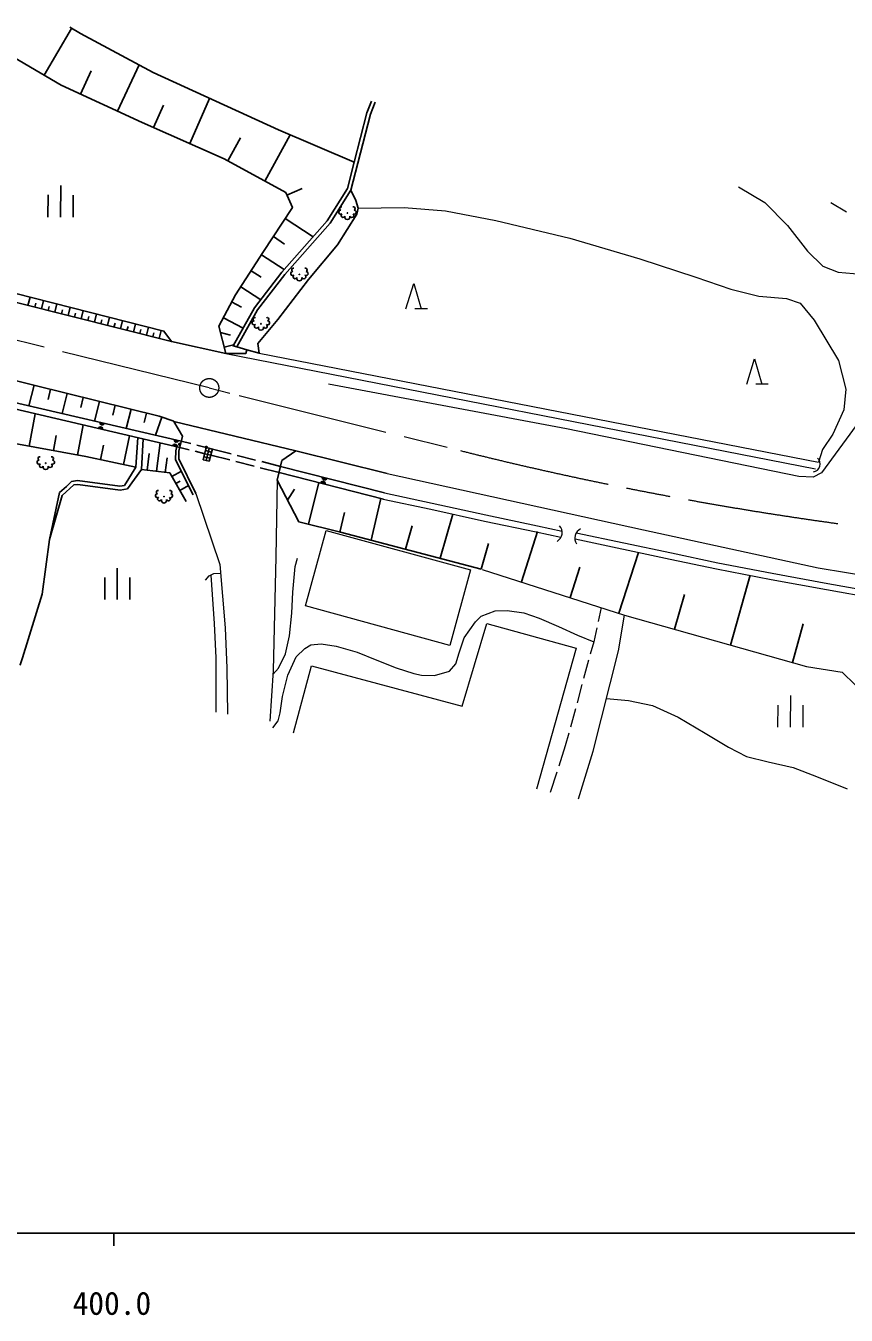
# Model space of a CAD drawing. Units: millimetres, scale not verified. Extents: x 40000 to 680000, y 20000 to 380000.
# Drawn here: x 461010 to 526099, y 198499 to 300731 of the extents above; entities that cross this region are included whole.
import ezdxf
from ezdxf.enums import TextEntityAlignment as Align

# ---------------------------------------------------------------- set-up
doc = ezdxf.new("R2010")
doc.units = ezdxf.units.MM
doc.header["$LTSCALE"] = 1000
doc.linetypes.add('CHAIN', pattern=[18.5, 12, -1.5, 3.5, -1.5])
for name, color, linetype, lineweight in [('M-BGD', 7, 'Continuous', 25), ('M-BMK', 2, 'CHAIN', 13), ('M-TTL-BAND', 7, 'Continuous', 25), ('M-WORK', 1, 'Continuous', 13)]:
    doc.layers.add(name, color=color, linetype=linetype, lineweight=lineweight)
doc.styles.add('ＭＳ ゴシック', font='')
doc.styles.get('ＭＳ ゴシック').set_extended_font_data('MS Gothic')

msp = doc.modelspace()

# ---------------------------------------------------------------- linework, layer by layer
at = {"layer": 'M-BGD'}
for p, q in [((462480, 296814), (464643, 300525)), ((468290, 293958), (469994, 297631)), ((465351, 295322), (466203, 297158)), ((471143, 292655), (471933, 294449)), ((474013, 291390), (475594, 294978)), ((477052, 290020), (478050, 291850)), ((479980, 288423), (481975, 292083)), ((462773, 285567), (462782, 287317)), ((463773, 285562), (463786, 288062)), ((464773, 285557), (464782, 287307)), ((481729, 287307), (482944, 287833)), ((481590, 285447), (483806, 283996)), ((480651, 284012), (481547, 283425)), ((479712, 282577), (481508, 281407)), ((478887, 281311), (479678, 280795)), ((461184, 278553), (461352, 279221)), ((478062, 280045), (479645, 279014)), ((461716, 278419), (461800, 278752)), ((462248, 278286), (462415, 278951)), ((462777, 278153), (462860, 278484)), ((463307, 278020), (463473, 278681)), ((463834, 277887), (463916, 278217)), ((464360, 277755), (464526, 278414)), ((465409, 277492), (465574, 278147)), ((477344, 278832), (478124, 278421)), ((464885, 277623), (464967, 277951)), ((465931, 277361), (466013, 277687)), ((466453, 277229), (466617, 277882)), ((466972, 277099), (467054, 277424)), ((467492, 276969), (467655, 277618)), ((468008, 276839), (468090, 277162)), ((468525, 276709), (468688, 277355)), ((469554, 276451), (469716, 277094)), ((476687, 277584), (478247, 276763)), ((469040, 276580), (469120, 276901)), ((470066, 276322), (470146, 276642)), ((470578, 276193), (470739, 276833)), ((471087, 276065), (471167, 276384)), ((471597, 275937), (471757, 276574)), ((476460, 276405), (477246, 276207)), ((476749, 275249), (477501, 275436)), ((478555, 275037), (477752, 275270)), ((478479, 274747), (478555, 275037)), ((479537, 274783), (478555, 275037)), ((461664, 272237), (461256, 270596)), ((471584, 269783), (461760, 272213)), ((462977, 271912), (462774, 271091)), ((464291, 271587), (463894, 269984)), ((465573, 271270), (465375, 270468)), ((466856, 270953), (466469, 269387)), ((461287, 267405), (461763, 269965)), ((468108, 270643), (467915, 269860)), ((469361, 270333), (468983, 268804)), ((470584, 270030), (470395, 269266)), ((465113, 266694), (465557, 269085)), ((471800, 269707), (471293, 268269)), ((471584, 269783), (472744, 269374)), ((472748, 269367), (482444, 267040)), ((463200, 267050), (463422, 268245)), ((468771, 265945), (469248, 268229)), ((469890, 268081), (469750, 265740)), ((470334, 267978), (470190, 265563)), ((465763, 266574), (459863, 267669)), ((466943, 266327), (467182, 267469)), ((471385, 265412), (471669, 267668)), ((472985, 267363), (472904, 267036)), ((473229, 267306), (473975, 267118)), ((473350, 267792), (474097, 267603)), ((474460, 266995), (475205, 266806)), ((474581, 267480), (475328, 267291)), ((475083, 266322), (475328, 267291)), ((475751, 266926), (475267, 267049)), ((475325, 266260), (475570, 267230)), ((475813, 267169), (475328, 267291)), ((475568, 266199), (475818, 267190)), ((475813, 267169), (477308, 266790)), ((482444, 267040), (489680, 265229)), ((465763, 266574), (469750, 265740)), ((470633, 265507), (470798, 266814)), ((472074, 265325), (472220, 266489)), ((475568, 266199), (475083, 266322)), ((475629, 266441), (475144, 266564)), ((475690, 266684), (475205, 266806)), ((475690, 266684), (477186, 266305)), ((477671, 266183), (479125, 265815)), ((477793, 266668), (479247, 266300)), ((479732, 266177), (481227, 265799)), ((468840, 264287), (469750, 265740)), ((469074, 264021), (470190, 265563)), ((472434, 265279), (470190, 265563)), ((472434, 265279), (473727, 263023)), ((472599, 264992), (473352, 265424)), ((479610, 265692), (481106, 265314)), ((481106, 265314), (489391, 263193)), ((481227, 265799), (489461, 263691)), ((472914, 264442), (473258, 264639)), ((473230, 263891), (473918, 264285)), ((481780, 263107), (482333, 263992)), ((483442, 261204), (484253, 264508)), ((463895, 263499), (462898, 259992)), ((488399, 259947), (489166, 263250)), ((485926, 260595), (486307, 262147)), ((493878, 258510), (494896, 262003)), ((491132, 259230), (491675, 261094)), ((485965, 260585), (497129, 257657)), ((497129, 257657), (497717, 259673)), ((500329, 256633), (501613, 260631)), ((508061, 254150), (509613, 258983)), ((468271, 255232), (468271, 257732)), ((504195, 255391), (504971, 257808)), ((467271, 255232), (467271, 256982)), ((469271, 255232), (469271, 256982)), ((516915, 251634), (518477, 257171)), ((512486, 252884), (513267, 255652)), ((521826, 250249), (522692, 253318))]:
    msp.add_line(p, q, dxfattribs=at)
for points in [[(476873, 274755), (476333, 276913), (477645, 279403), (479824, 282750), (482158, 286315), (481637, 287519), (476756, 290181), (470244, 293051), (463829, 296028), (458802, 298959), (454581, 300731), (454058, 300581), (452090, 296415), (449258, 294984)], [(464493, 300612), (465346, 300114), (471110, 297035)], [(487062, 289926), (481053, 292474), (471110, 297035)], [(477752, 275270), (477456, 275356), (479152, 278372), (481328, 281204), (484928, 285260), (486530, 287827), (487062, 289926), (488061, 293822), (488435, 294750)], [(477752, 275270), (479403, 278206), (481559, 281012), (485169, 285080), (486810, 287707), (487352, 289852), (488347, 293728), (488732, 294682)], [(444147, 285035), (444289, 284460), (444454, 282891), (452475, 280740), (472567, 275694), (471969, 276520), (452818, 281392), (445262, 284085), (445966, 287016), (445582, 287952), (447021, 290093)], [(479537, 274783), (479407, 275538), (480995, 277433), (483442, 280607), (485744, 283370), (487286, 285802), (487367, 286277), (487195, 286879), (486810, 287707)], [(486092, 286370), (485989, 286366), (485919, 286290), (485924, 286187), (485999, 286117)], [(487057, 286114), (487123, 286165), (487146, 286245), (487118, 286323), (487049, 286370), (486966, 286367)], [(485999, 286117), (485905, 286090), (485844, 286012), (485841, 285914), (485897, 285833), (485990, 285800), (486084, 285829)], [(486084, 285829), (486025, 285750), (486023, 285652), (486080, 285572), (486173, 285540), (486267, 285570), (486325, 285649)], [(486325, 285649), (486324, 285517), (486401, 285410), (486526, 285369), (486652, 285409), (486729, 285516), (486729, 285648)], [(486729, 285648), (486786, 285568), (486880, 285538), (486973, 285569), (487030, 285649), (487029, 285748), (486971, 285826)], [(486970, 285826), (487064, 285797), (487157, 285829), (487214, 285910), (487211, 286009), (487151, 286087), (487057, 286114)], [(482187, 281254), (482092, 281227), (482032, 281149), (482029, 281051), (482085, 280970), (482178, 280937), (482272, 280966)], [(482280, 281507), (482177, 281502), (482107, 281427), (482111, 281324), (482187, 281254)], [(483245, 281251), (483310, 281302), (483334, 281382), (483305, 281460), (483237, 281507), (483154, 281504)], [(483158, 280963), (483252, 280934), (483345, 280966), (483401, 281047), (483399, 281145), (483339, 281223), (483245, 281251)], [(482272, 280966), (482213, 280887), (482211, 280789), (482268, 280709), (482361, 280677), (482455, 280707), (482513, 280786)], [(482513, 280786), (482512, 280654), (482588, 280547), (482714, 280505), (482839, 280546), (482917, 280653), (482916, 280785)], [(482916, 280785), (482974, 280705), (483068, 280675), (483161, 280706), (483218, 280786), (483217, 280884), (483158, 280963)], [(432139, 279544), (447183, 275832), (461760, 272213)], [(479137, 277338), (479043, 277311), (478982, 277233), (478979, 277135), (479035, 277054), (479128, 277021), (479222, 277050)], [(479230, 277591), (479127, 277587), (479057, 277511), (479062, 277408), (479137, 277338)], [(479222, 277050), (479163, 276971), (479161, 276873), (479218, 276793), (479311, 276761), (479405, 276791), (479463, 276870)], [(480195, 277335), (480261, 277386), (480284, 277466), (480256, 277544), (480187, 277591), (480104, 277588)], [(480108, 277047), (480202, 277018), (480295, 277050), (480351, 277131), (480349, 277229), (480289, 277307), (480195, 277335)], [(479463, 276870), (479462, 276738), (479539, 276631), (479664, 276590), (479789, 276630), (479867, 276737), (479866, 276869)], [(479866, 276869), (479924, 276789), (480018, 276759), (480111, 276790), (480168, 276870), (480167, 276968), (480108, 277047)], [(473229, 267306), (458850, 270640), (442960, 274640), (441009, 275081)], [(473350, 267792), (458968, 271126), (443076, 275126), (442954, 274641)], [(478479, 274747), (476873, 274755), (472567, 275694)], [(467111, 268725), (467102, 268833), (467031, 268914), (466926, 268939), (466826, 268897), (466770, 268804)], [(466883, 269291), (466905, 269159), (467014, 269081), (467146, 269103), (467224, 269212)], [(466969, 269271), (466980, 269205), (467034, 269166), (467100, 269177), (467139, 269232)], [(472748, 269367), (473451, 268197), (473154, 267005), (473152, 266388), (474514, 263649)], [(467026, 268745), (467021, 268798), (466986, 268839), (466933, 268852), (466884, 268830), (466856, 268784)], [(472792, 267920), (472814, 267788), (472923, 267710), (473055, 267732), (473133, 267841)], [(472877, 267900), (472888, 267834), (472943, 267795), (473009, 267806), (473048, 267861)], [(473020, 267354), (473010, 267461), (472940, 267543), (472834, 267567), (472735, 267525), (472679, 267433)], [(472935, 267373), (472930, 267427), (472895, 267468), (472842, 267480), (472792, 267459), (472764, 267413)], [(472904, 267036), (472901, 266330), (474290, 263537)], [(482444, 267040), (481337, 266261), (480944, 264698), (482682, 261391), (485965, 260585)], [(462066, 266294), (461972, 266267), (461912, 266189), (461909, 266091), (461964, 266010), (462057, 265977), (462151, 266006)], [(462159, 266547), (462056, 266543), (461987, 266467), (461991, 266364), (462067, 266294)], [(462151, 266006), (462092, 265927), (462090, 265829), (462147, 265749), (462240, 265717), (462334, 265747), (462392, 265826)], [(462392, 265826), (462391, 265694), (462468, 265587), (462593, 265546), (462719, 265586), (462796, 265693), (462796, 265825)], [(462796, 265825), (462854, 265745), (462947, 265715), (463041, 265746), (463098, 265826), (463097, 265925), (463038, 266003)], [(463124, 266291), (463190, 266342), (463213, 266422), (463185, 266500), (463116, 266547), (463033, 266544)], [(463038, 266003), (463132, 265974), (463225, 266006), (463281, 266087), (463278, 266186), (463219, 266264), (463124, 266291)], [(484519, 264952), (484540, 264800), (484663, 264708), (484814, 264730), (484906, 264852)], [(484616, 264927), (484627, 264851), (484688, 264805), (484764, 264816), (484809, 264877)], [(468840, 264287), (468482, 264228), (465125, 264678), (464643, 264605), (464246, 264210), (463696, 263724)], [(463895, 263499), (464835, 264331), (465128, 264375), (468486, 263925), (469074, 264021)], [(471541, 263886), (471438, 263882), (471368, 263806), (471373, 263703), (471448, 263634)], [(472506, 263630), (472572, 263681), (472595, 263761), (472567, 263840), (472498, 263886), (472415, 263884)], [(484785, 264367), (484764, 264519), (484641, 264611), (484490, 264589), (484398, 264466)], [(484689, 264392), (484678, 264468), (484616, 264514), (484541, 264503), (484495, 264442)], [(460550, 250046), (460561, 250064), (460761, 250612), (462314, 255662), (462898, 259992), (463696, 263724)], [(471448, 263633), (471354, 263606), (471293, 263529), (471291, 263430), (471346, 263349), (471439, 263317), (471533, 263345)], [(471533, 263345), (471474, 263267), (471472, 263168), (471529, 263088), (471622, 263056), (471716, 263086), (471774, 263165)], [(471774, 263165), (471773, 263033), (471850, 262926), (471975, 262885), (472101, 262925), (472178, 263032), (472178, 263164)], [(472178, 263164), (472235, 263084), (472329, 263054), (472422, 263085), (472480, 263165), (472478, 263264), (472420, 263342)], [(472419, 263342), (472513, 263313), (472606, 263346), (472663, 263426), (472660, 263525), (472600, 263603), (472506, 263630)]]:
    msp.add_lwpolyline(points, dxfattribs=at)
for points in [[(486548, 285883), (486544, 285896), (486534, 285904), (486521, 285904), (486510, 285896), (486506, 285884), (486510, 285871), (486520, 285863), (486534, 285863), (486544, 285871)], [(482736, 281020), (482732, 281033), (482721, 281040), (482708, 281041), (482698, 281033), (482694, 281020), (482698, 281008), (482708, 281000), (482721, 281000), (482732, 281008)], [(479686, 277104), (479682, 277117), (479672, 277125), (479659, 277125), (479648, 277117), (479644, 277104), (479648, 277092), (479658, 277084), (479672, 277084), (479682, 277092)], [(473285, 267545), (473270, 267589), (473233, 267616), (473187, 267616), (473149, 267589), (473135, 267545), (473149, 267501), (473186, 267474), (473233, 267474), (473270, 267501)], [(475409, 267313), (475394, 267357), (475357, 267384), (475311, 267384), (475273, 267357), (475259, 267313), (475273, 267269), (475310, 267242), (475357, 267242), (475394, 267269)], [(462616, 266060), (462612, 266073), (462601, 266081), (462588, 266081), (462577, 266073), (462573, 266061), (462577, 266048), (462588, 266040), (462601, 266040), (462612, 266048)], [(471997, 263400), (471993, 263412), (471983, 263420), (471970, 263420), (471959, 263412), (471955, 263400), (471959, 263387), (471970, 263379), (471983, 263379), (471993, 263387)]]:
    msp.add_lwpolyline(points, close=True, dxfattribs=at)
at = {"layer": 'M-BMK'}
for p, q in [((475567, 272018), (477206, 271609)), ((477935, 271427), (495504, 267044))]:
    msp.add_line(p, q, dxfattribs=at)
msp.add_lwpolyline([(475567, 272018), (456194, 276799), (438739, 281107), (426345, 284191), (415520, 286621), (408397, 287890)], dxfattribs=at)
msp.add_circle((475567, 272018), 750, dxfattribs=at)
msp.add_arc((563493, 538665), 280000, 255.94721, 272.2135, dxfattribs=at)
at = {"layer": 'M-TTL-BAND'}
for p, q in [((40000, 205000), (579000, 205000)), ((468000, 205000), (468000, 204000))]:
    msp.add_line(p, q, dxfattribs=at)
at = {"layer": 'M-WORK'}
for p, q in [((517563, 287966), (519650, 286719)), ((487367, 286277), (491017, 286316)), ((491017, 286316), (494297, 286056)), ((519650, 286719), (521450, 284900)), ((524872, 286714), (526129, 285988)), ((494297, 286056), (498305, 285306)), ((498305, 285306), (504172, 283898)), ((521450, 284900), (523033, 282866)), ((504172, 283898), (509714, 282249)), ((509714, 282249), (514163, 280808)), ((523033, 282866), (524242, 281671)), ((524242, 281671), (525455, 281206)), ((525455, 281206), (527291, 281034)), ((491173, 278291), (491783, 280288)), ((491783, 280288), (492373, 278285)), ((514163, 280808), (516954, 279862)), ((516954, 279862), (519179, 279283)), ((519179, 279283), (521366, 279110)), ((521366, 279110), (522458, 278740)), ((492873, 278282), (491873, 278287)), ((522458, 278740), (523545, 277397)), ((523545, 277397), (525473, 274186)), ((476873, 274755), (523661, 265612)), ((479537, 274783), (523907, 266137)), ((518216, 272317), (518827, 274314)), ((518827, 274314), (519416, 272311)), ((525473, 274186), (526069, 271914)), ((503915, 268765), (485034, 272326)), ((519916, 272308), (518916, 272313)), ((526069, 271914), (525899, 270295)), ((525899, 270295), (525038, 268354)), ((527168, 269441), (524148, 265297)), ((522337, 264983), (503915, 268765)), ((525038, 268354), (524221, 267143)), ((524221, 267143), (523907, 266137)), ((489680, 265229), (510004, 260775)), ((523471, 264950), (522337, 264983)), ((524148, 265297), (523471, 264950)), ((480944, 264698), (480843, 258638)), ((474514, 263649), (476408, 258029)), ((489358, 263202), (493139, 262402)), ((489461, 263691), (493244, 262891)), ((493244, 262891), (497507, 261950)), ((493139, 262402), (497402, 261461)), ((497507, 261950), (501605, 261092)), ((483214, 254740), (484852, 260725)), ((484852, 260725), (496288, 257595)), ((497402, 261461), (501501, 260603)), ((501605, 261092), (503556, 260675)), ((510004, 260775), (523885, 257746)), ((501501, 260603), (503451, 260186)), ((504582, 260046), (512141, 258448)), ((504685, 260535), (512245, 258937)), ((512245, 258937), (515914, 258162)), ((476408, 258029), (476828, 252996)), ((480843, 258638), (480639, 249607)), ((482197, 255816), (482387, 257868)), ((482387, 257868), (482571, 258515)), ((497230, 257628), (508515, 254004)), ((512141, 258448), (515815, 257671)), ((515815, 257671), (520139, 256838)), ((515914, 258162), (520231, 257329)), ((523885, 257746), (528985, 256909)), ((475268, 256784), (475570, 257130)), ((475570, 257130), (475931, 257297)), ((475679, 257180), (475946, 253344)), ((475931, 257297), (476466, 257341)), ((496288, 257595), (494650, 251610)), ((520139, 256838), (524541, 256031)), ((520231, 257329), (524630, 256523)), ((482116, 254160), (482197, 255816)), ((524541, 256031), (529089, 255222)), ((524630, 256523), (529163, 255716)), ((494650, 251610), (483214, 254740)), ((506649, 254603), (506411, 253495)), ((481945, 252360), (482116, 254160)), ((496689, 253461), (497142, 253927)), ((497142, 253927), (498242, 254353)), ((498242, 254353), (499197, 254384)), ((499197, 254384), (500528, 254179)), ((500528, 254179), (501732, 253759)), ((501732, 253759), (503278, 253103)), ((508039, 251178), (508515, 254004)), ((508515, 254004), (522953, 249931)), ((475946, 253344), (476094, 250615)), ((476828, 252996), (476973, 249795)), ((495625, 246794), (497590, 253333)), ((495782, 252205), (496689, 253461)), ((497590, 253333), (504684, 251379)), ((503278, 253103), (504769, 252411)), ((506306, 253006), (506068, 251897)), ((481613, 250939), (481945, 252360)), ((483137, 251370), (483625, 251656)), ((483625, 251656), (484453, 251724)), ((484453, 251724), (485623, 251555)), ((485623, 251555), (487295, 251079)), ((495398, 251019), (495782, 252205)), ((504769, 252411), (506068, 251897)), ((506068, 251897), (505797, 250905)), ((476094, 250615), (476080, 247914)), ((481049, 249808), (481613, 250939)), ((481794, 249234), (482449, 250690)), ((482449, 250690), (483137, 251370)), ((487295, 251079), (488858, 250440)), ((495141, 250138), (495398, 251019)), ((504684, 251379), (501538, 240201)), ((506013, 243207), (508039, 251178)), ((476973, 249795), (477004, 246145)), ((480639, 249607), (480375, 245598)), ((480618, 249293), (481049, 249808)), ((482249, 244683), (483676, 249989)), ((483676, 249989), (495625, 246794)), ((488858, 250440), (490386, 249820)), ((490386, 249820), (491788, 249381)), ((493444, 249228), (494616, 249564)), ((494616, 249564), (495141, 250138)), ((505665, 250423), (505269, 248976)), ((522953, 249931), (525787, 249471)), ((525787, 249471), (526818, 248468)), ((481389, 247562), (481794, 249234)), ((491788, 249381), (492400, 249234)), ((492400, 249234), (493444, 249228)), ((505137, 248494), (504741, 247047)), ((476080, 247914), (476081, 246302)), ((481202, 246248), (481389, 247562)), ((521680, 245124), (521693, 247624)), ((504609, 246565), (504214, 245118)), ((507075, 247385), (508837, 247226)), ((508837, 247226), (510726, 246838)), ((510726, 246838), (512774, 245909)), ((520680, 245129), (520689, 246879)), ((522680, 245119), (522689, 246869)), ((480613, 245063), (481037, 245637)), ((481037, 245637), (481202, 246248)), ((512774, 245909), (514901, 244656)), ((504082, 244635), (503810, 243644)), ((514901, 244656), (516759, 243539)), ((503810, 243644), (503291, 242035)), ((516759, 243539), (518187, 242802)), ((504864, 239428), (506013, 243207)), ((518187, 242802), (519913, 242361)), ((519913, 242361), (521883, 241919)), ((503137, 241559), (502618, 239950)), ((521883, 241919), (523743, 241207)), ((523743, 241207), (526169, 240222))]:
    msp.add_line(p, q, dxfattribs=at)
for centre, radius, start, end in [((523417, 265986), 625, 277.42552, 48.93066), ((502767, 260549), 798, 299.62768, 43.28745), ((505380, 260097), 821, 115.82728, 213.07025)]:
    msp.add_arc(centre, radius, start, end, dxfattribs=at)

# ---------------------------------------------------------------- texts
at = {"layer": 'M-TTL-BAND', "style": 'ＭＳ ゴシック'}
msp.add_text('400.0', height=1833, dxfattribs=at).set_placement((467844, 199445), align=Align.MIDDLE_CENTER)

doc.saveas('drawing.dxf')
